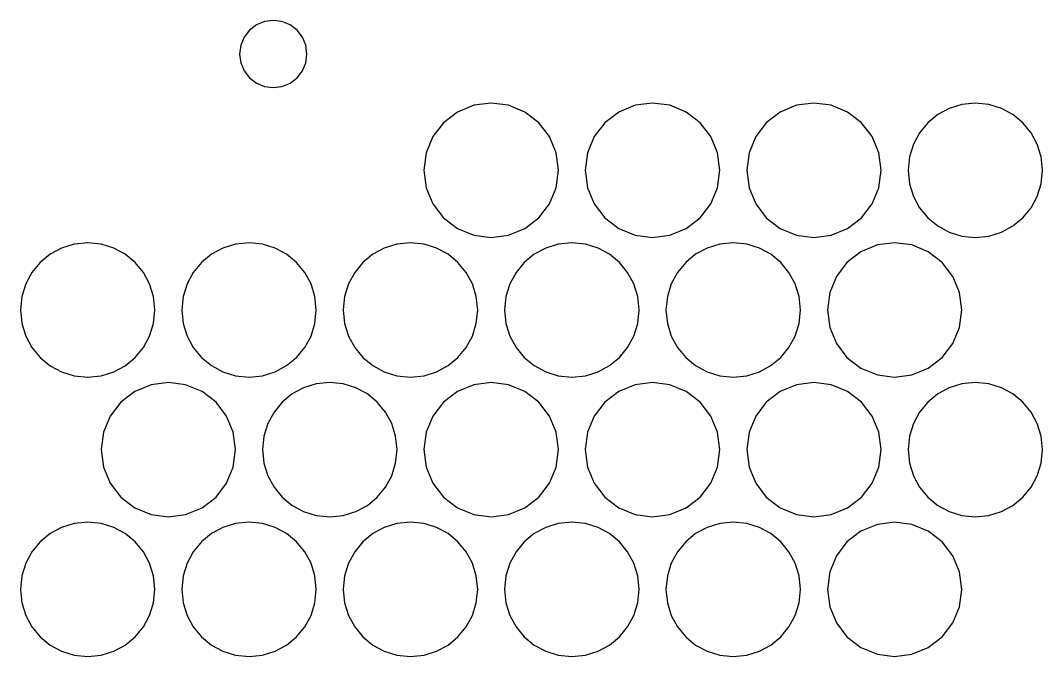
# Model space of a CAD drawing. Extents: x -1 to 195, y 16 to 212.
# Drawn here: x 119.5 to 195.5, y 150.6 to 197.9 of the extents above; entities that cross this region are included whole.
import ezdxf

# ---------------------------------------------------------------- set-up
doc = ezdxf.new("R2010")
doc.units = 0

msp = doc.modelspace()

# ---------------------------------------------------------------- linework, layer by layer
for p, q in [((137.658131, 197.841385), (137.049959, 197.590183)), ((138.299958, 197.925119), (137.658131, 197.841385)), ((138.941784, 197.841385), (138.299958, 197.925119)), ((139.549956, 197.590183), (138.941784, 197.841385)), ((136.528326, 197.189091), (136.134897, 196.67512)), ((137.049959, 197.590183), (136.528326, 197.189091)), ((140.07159, 197.189091), (139.549956, 197.590183)), ((140.465019, 196.67512), (140.07159, 197.189091)), ((136.134897, 196.67512), (135.886499, 196.077415)), ((140.713416, 196.077415), (140.465019, 196.67512)), ((135.886499, 196.077415), (135.79996, 195.425122)), ((135.79996, 195.425122), (135.886499, 194.772828)), ((140.799955, 195.425122), (140.713416, 196.077415)), ((140.713416, 194.772828), (140.799955, 195.425122)), ((140.799955, 195.425122), (140.799955, 195.425122)), ((135.886499, 194.772828), (136.134897, 194.175123)), ((140.465019, 194.175123), (140.713416, 194.772828)), ((136.134897, 194.175123), (136.528326, 193.661152)), ((140.07159, 193.661152), (140.465019, 194.175123)), ((136.528326, 193.661152), (137.049959, 193.260061)), ((137.049959, 193.260061), (137.658131, 193.008859)), ((138.941784, 193.008859), (139.549956, 193.260061)), ((139.549956, 193.260061), (140.07159, 193.661152)), ((137.658131, 193.008859), (138.299958, 192.925125)), ((138.299958, 192.925125), (138.941784, 193.008859)), ((153.216285, 191.61266), (151.999941, 191.110256)), ((154.499938, 191.780128), (153.216285, 191.61266)), ((155.783591, 191.61266), (154.499938, 191.780128)), ((156.999935, 191.110256), (155.783591, 191.61266)), ((165.21627, 191.61266), (163.999926, 191.110256)), ((166.499923, 191.780128), (165.21627, 191.61266)), ((167.783576, 191.61266), (166.499923, 191.780128)), ((168.99992, 191.110256), (167.783576, 191.61266)), ((177.216254, 191.61266), (175.99991, 191.110256)), ((178.499908, 191.780128), (177.216254, 191.61266)), ((179.783561, 191.61266), (178.499908, 191.780128)), ((180.999905, 191.110256), (179.783561, 191.61266)), ((189.4926, 191.675804), (188.554353, 191.384672)), ((190.499894, 191.777311), (189.4926, 191.675804)), ((191.507187, 191.675804), (190.499894, 191.777311)), ((192.445434, 191.384672), (191.507187, 191.675804)), ((151.999941, 191.110256), (150.956674, 190.308074)), ((158.043202, 190.308074), (156.999935, 191.110256)), ((163.999926, 191.110256), (162.956659, 190.308074)), ((170.043187, 190.308074), (168.99992, 191.110256)), ((175.99991, 191.110256), (174.956644, 190.308074)), ((182.043171, 190.308074), (180.999905, 191.110256)), ((187.705243, 190.923991), (186.96536, 190.313842)), ((188.554353, 191.384672), (187.705243, 190.923991)), ((193.294544, 190.923991), (192.445434, 191.384672)), ((194.034427, 190.313842), (193.294544, 190.923991)), ((150.956674, 190.308074), (150.169816, 189.280131)), ((158.83006, 189.280131), (158.043202, 190.308074)), ((162.956659, 190.308074), (162.169801, 189.280131)), ((170.830045, 189.280131), (170.043187, 190.308074)), ((174.956644, 190.308074), (174.169785, 189.280131)), ((182.83003, 189.280131), (182.043171, 190.308074)), ((186.96536, 190.313842), (186.354794, 189.574303)), ((194.644993, 189.574303), (194.034427, 190.313842)), ((150.169816, 189.280131), (149.673021, 188.084721)), ((159.326855, 188.084721), (158.83006, 189.280131)), ((162.169801, 189.280131), (161.673006, 188.084721)), ((171.32684, 188.084721), (170.830045, 189.280131)), ((174.169785, 189.280131), (173.67299, 188.084721)), ((183.326825, 188.084721), (182.83003, 189.280131)), ((186.354794, 189.574303), (185.893636, 188.725453)), ((195.106151, 188.725453), (194.644993, 189.574303)), ((185.893636, 188.725453), (185.601974, 187.78737)), ((195.397813, 187.78737), (195.106151, 188.725453)), ((149.673021, 188.084721), (149.499944, 186.780134)), ((159.499932, 186.780134), (159.326855, 188.084721)), ((161.673006, 188.084721), (161.499929, 186.780134)), ((171.499917, 186.780134), (171.32684, 188.084721)), ((173.67299, 188.084721), (173.499913, 186.780134)), ((183.499902, 186.780134), (183.326825, 188.084721)), ((185.601974, 187.78737), (185.499901, 186.780134)), ((195.499887, 186.780134), (195.397813, 187.78737)), ((149.499944, 186.780134), (149.673021, 185.475547)), ((159.326855, 185.475547), (159.499932, 186.780134)), ((159.499932, 186.780134), (159.499932, 186.780134)), ((161.499929, 186.780134), (161.673006, 185.475547)), ((171.32684, 185.475547), (171.499917, 186.780134)), ((171.499917, 186.780134), (171.499917, 186.780134)), ((173.499913, 186.780134), (173.67299, 185.475547)), ((183.326825, 185.475547), (183.499902, 186.780134)), ((183.499902, 186.780134), (183.499902, 186.780134)), ((185.499901, 186.780134), (185.601974, 185.772898)), ((195.397813, 185.772898), (195.499887, 186.780134)), ((195.499887, 186.780134), (195.499887, 186.780134)), ((149.673021, 185.475547), (150.169816, 184.280137)), ((158.83006, 184.280137), (159.326855, 185.475547)), ((161.673006, 185.475547), (162.169801, 184.280137)), ((170.830045, 184.280137), (171.32684, 185.475547)), ((173.67299, 185.475547), (174.169785, 184.280137)), ((182.83003, 184.280137), (183.326825, 185.475547)), ((185.601974, 185.772898), (185.893636, 184.834815)), ((195.106151, 184.834815), (195.397813, 185.772898)), ((185.893636, 184.834815), (186.354794, 183.985965)), ((194.644993, 183.985965), (195.106151, 184.834815)), ((150.169816, 184.280137), (150.956674, 183.252195)), ((158.043202, 183.252195), (158.83006, 184.280137)), ((162.169801, 184.280137), (162.956659, 183.252195)), ((170.043187, 183.252195), (170.830045, 184.280137)), ((174.169785, 184.280137), (174.956644, 183.252195)), ((182.043171, 183.252195), (182.83003, 184.280137)), ((186.354794, 183.985965), (186.96536, 183.246426)), ((194.034427, 183.246426), (194.644993, 183.985965)), ((150.956674, 183.252195), (151.999941, 182.450012)), ((156.999935, 182.450012), (158.043202, 183.252195)), ((162.956659, 183.252195), (163.999926, 182.450012)), ((168.99992, 182.450012), (170.043187, 183.252195)), ((174.956644, 183.252195), (175.99991, 182.450012)), ((180.999905, 182.450012), (182.043171, 183.252195)), ((186.96536, 183.246426), (187.705243, 182.636277)), ((193.294544, 182.636277), (194.034427, 183.246426)), ((151.999941, 182.450012), (153.216285, 181.947608)), ((155.783591, 181.947608), (156.999935, 182.450012)), ((163.999926, 182.450012), (165.21627, 181.947608)), ((167.783576, 181.947608), (168.99992, 182.450012)), ((175.99991, 182.450012), (177.216254, 181.947608)), ((179.783561, 181.947608), (180.999905, 182.450012)), ((187.705243, 182.636277), (188.554353, 182.175597)), ((192.445434, 182.175597), (193.294544, 182.636277)), ((153.216285, 181.947608), (154.499938, 181.78014)), ((154.499938, 181.78014), (155.783591, 181.947608)), ((165.21627, 181.947608), (166.499923, 181.78014)), ((166.499923, 181.78014), (167.783576, 181.947608)), ((177.216254, 181.947608), (178.499908, 181.78014)), ((178.499908, 181.78014), (179.783561, 181.947608)), ((188.554353, 182.175597), (189.4926, 181.884464)), ((189.4926, 181.884464), (190.499894, 181.782958)), ((190.499894, 181.782958), (191.507187, 181.884464)), ((191.507187, 181.884464), (192.445434, 182.175597)), ((122.554032, 180.993487), (121.704797, 180.53262)), ((123.492458, 181.284744), (122.554032, 180.993487)), ((124.499976, 181.386295), (123.492458, 181.284744)), ((125.507494, 181.284744), (124.499976, 181.386295)), ((126.44592, 180.993487), (125.507494, 181.284744)), ((127.295155, 180.53262), (126.44592, 180.993487)), ((134.55422, 180.992731), (133.705049, 180.531958)), ((135.492556, 181.283925), (134.55422, 180.992731)), ((136.499961, 181.385453), (135.492556, 181.283925)), ((137.507365, 181.283925), (136.499961, 181.385453)), ((138.445701, 180.992731), (137.507365, 181.283925)), ((139.294873, 180.531958), (138.445701, 180.992731)), ((146.554406, 180.991989), (145.705296, 180.531309)), ((147.492652, 181.283122), (146.554406, 180.991989)), ((148.499946, 181.384628), (147.492652, 181.283122)), ((149.507239, 181.283122), (148.499946, 181.384628)), ((150.445486, 180.991989), (149.507239, 181.283122)), ((151.294596, 180.531309), (150.445486, 180.991989)), ((158.55439, 180.991989), (157.70528, 180.531309)), ((159.492637, 181.283122), (158.55439, 180.991989)), ((160.499931, 181.384628), (159.492637, 181.283122)), ((161.507224, 181.283122), (160.499931, 181.384628)), ((162.445471, 180.991989), (161.507224, 181.283122)), ((163.294581, 180.531309), (162.445471, 180.991989)), ((170.554375, 180.991989), (169.705265, 180.531309)), ((171.492622, 181.283122), (170.554375, 180.991989)), ((172.499915, 181.384628), (171.492622, 181.283122)), ((173.507209, 181.283122), (172.499915, 181.384628)), ((174.445455, 180.991989), (173.507209, 181.283122)), ((175.294565, 180.531309), (174.445455, 180.991989)), ((183.216248, 181.219978), (181.999904, 180.717574)), ((184.499901, 181.387446), (183.216248, 181.219978)), ((185.783554, 181.219978), (184.499901, 181.387446)), ((186.999898, 180.717574), (185.783554, 181.219978)), ((121.704797, 180.53262), (120.964853, 179.922237)), ((128.035099, 179.922237), (127.295155, 180.53262)), ((133.705049, 180.531958), (132.965136, 179.921693)), ((140.034786, 179.921693), (139.294873, 180.531958)), ((145.705296, 180.531309), (144.965413, 179.92116)), ((152.034479, 179.92116), (151.294596, 180.531309)), ((157.70528, 180.531309), (156.965397, 179.92116)), ((164.034464, 179.92116), (163.294581, 180.531309)), ((169.705265, 180.531309), (168.965382, 179.92116)), ((176.034448, 179.92116), (175.294565, 180.531309)), ((181.999904, 180.717574), (180.956637, 179.915391)), ((188.043165, 179.915391), (186.999898, 180.717574)), ((120.964853, 179.922237), (120.3543, 179.182434)), ((128.645652, 179.182434), (128.035099, 179.922237)), ((132.965136, 179.921693), (132.354576, 179.182023)), ((140.645345, 179.182023), (140.034786, 179.921693)), ((144.965413, 179.92116), (144.354847, 179.18162)), ((152.645045, 179.18162), (152.034479, 179.92116)), ((156.965397, 179.92116), (156.354831, 179.18162)), ((164.64503, 179.18162), (164.034464, 179.92116)), ((168.965382, 179.92116), (168.354816, 179.18162)), ((176.645014, 179.18162), (176.034448, 179.92116)), ((180.956637, 179.915391), (180.169779, 178.887449)), ((188.830023, 178.887449), (188.043165, 179.915391)), ((120.3543, 179.182434), (119.893238, 178.333305)), ((129.106714, 178.333305), (128.645652, 179.182434)), ((132.354576, 179.182023), (131.893465, 178.333035)), ((141.106456, 178.333035), (140.645345, 179.182023)), ((144.354847, 179.18162), (143.893688, 178.33277)), ((153.106204, 178.33277), (152.645045, 179.18162)), ((156.354831, 179.18162), (155.893673, 178.33277)), ((165.106188, 178.33277), (164.64503, 179.18162)), ((168.354816, 179.18162), (167.893657, 178.33277)), ((177.106173, 178.33277), (176.645014, 179.18162)), ((180.169779, 178.887449), (179.672984, 177.692038)), ((189.326818, 177.692038), (188.830023, 178.887449)), ((119.893238, 178.333305), (119.601765, 177.394946)), ((129.398187, 177.394946), (129.106714, 178.333305)), ((131.893465, 178.333035), (131.601897, 177.394816)), ((141.398024, 177.394816), (141.106456, 178.333035)), ((143.893688, 178.33277), (143.602027, 177.394688)), ((153.397865, 177.394688), (153.106204, 178.33277)), ((155.893673, 178.33277), (155.602011, 177.394688)), ((165.39785, 177.394688), (165.106188, 178.33277)), ((167.893657, 178.33277), (167.601996, 177.394688)), ((177.397834, 177.394688), (177.106173, 178.33277)), ((119.601765, 177.394946), (119.499982, 176.387451)), ((129.49997, 176.387451), (129.398187, 177.394946)), ((131.601897, 177.394816), (131.499967, 176.387451)), ((141.499954, 176.387451), (141.398024, 177.394816)), ((143.602027, 177.394688), (143.499953, 176.387451)), ((153.499939, 176.387451), (153.397865, 177.394688)), ((155.602011, 177.394688), (155.499938, 176.387451)), ((165.499923, 176.387451), (165.39785, 177.394688)), ((167.601996, 177.394688), (167.499922, 176.387451)), ((177.499908, 176.387451), (177.397834, 177.394688)), ((179.672984, 177.692038), (179.499907, 176.387451)), ((189.499896, 176.387451), (189.326818, 177.692038)), ((119.499982, 176.387451), (119.601765, 175.379957)), ((129.398187, 175.379957), (129.49997, 176.387451)), ((129.49997, 176.387451), (129.49997, 176.387451)), ((131.499967, 176.387451), (131.601897, 175.380087)), ((141.398024, 175.380087), (141.499954, 176.387451)), ((141.499954, 176.387451), (141.499954, 176.387451)), ((143.499953, 176.387451), (143.602027, 175.380215)), ((153.397865, 175.380215), (153.499939, 176.387451)), ((153.499939, 176.387451), (153.499939, 176.387451)), ((155.499938, 176.387451), (155.602011, 175.380215)), ((165.39785, 175.380215), (165.499923, 176.387451)), ((165.499923, 176.387451), (165.499923, 176.387451)), ((167.499922, 176.387451), (167.601996, 175.380215)), ((177.397834, 175.380215), (177.499908, 176.387451)), ((177.499908, 176.387451), (177.499908, 176.387451)), ((179.499907, 176.387451), (179.672984, 175.082865)), ((189.326818, 175.082865), (189.499896, 176.387451)), ((189.499896, 176.387451), (189.499896, 176.387451)), ((119.601765, 175.379957), (119.893238, 174.441597)), ((129.106714, 174.441597), (129.398187, 175.379957)), ((131.601897, 175.380087), (131.893465, 174.441868)), ((141.106456, 174.441868), (141.398024, 175.380087)), ((143.602027, 175.380215), (143.893688, 174.442133)), ((153.106204, 174.442133), (153.397865, 175.380215)), ((155.602011, 175.380215), (155.893673, 174.442133)), ((165.106188, 174.442133), (165.39785, 175.380215)), ((167.601996, 175.380215), (167.893657, 174.442133)), ((177.106173, 174.442133), (177.397834, 175.380215)), ((179.672984, 175.082865), (180.169779, 173.887454)), ((188.830023, 173.887454), (189.326818, 175.082865)), ((119.893238, 174.441597), (120.3543, 173.592469)), ((128.645652, 173.592469), (129.106714, 174.441597)), ((131.893465, 174.441868), (132.354576, 173.59288)), ((140.645345, 173.59288), (141.106456, 174.441868)), ((143.893688, 174.442133), (144.354847, 173.593283)), ((152.645045, 173.593283), (153.106204, 174.442133)), ((155.893673, 174.442133), (156.354831, 173.593283)), ((164.64503, 173.593283), (165.106188, 174.442133)), ((167.893657, 174.442133), (168.354816, 173.593283)), ((176.645014, 173.593283), (177.106173, 174.442133)), ((120.3543, 173.592469), (120.964853, 172.852666)), ((128.035099, 172.852666), (128.645652, 173.592469)), ((132.354576, 173.59288), (132.965136, 172.85321)), ((140.034786, 172.85321), (140.645345, 173.59288)), ((144.354847, 173.593283), (144.965413, 172.853743)), ((152.034479, 172.853743), (152.645045, 173.593283)), ((156.354831, 173.593283), (156.965397, 172.853743)), ((164.034464, 172.853743), (164.64503, 173.593283)), ((168.354816, 173.593283), (168.965382, 172.853743)), ((176.034448, 172.853743), (176.645014, 173.593283)), ((180.169779, 173.887454), (180.956637, 172.859512)), ((188.043165, 172.859512), (188.830023, 173.887454)), ((120.964853, 172.852666), (121.704797, 172.242283)), ((127.295155, 172.242283), (128.035099, 172.852666)), ((132.965136, 172.85321), (133.705049, 172.242945)), ((139.294873, 172.242945), (140.034786, 172.85321)), ((144.965413, 172.853743), (145.705296, 172.243594)), ((151.294596, 172.243594), (152.034479, 172.853743)), ((156.965397, 172.853743), (157.70528, 172.243594)), ((163.294581, 172.243594), (164.034464, 172.853743)), ((168.965382, 172.853743), (169.705265, 172.243594)), ((175.294565, 172.243594), (176.034448, 172.853743)), ((180.956637, 172.859512), (181.999904, 172.057329)), ((186.999898, 172.057329), (188.043165, 172.859512)), ((121.704797, 172.242283), (122.554032, 171.781416)), ((122.554032, 171.781416), (123.492458, 171.490159)), ((125.507494, 171.490159), (126.44592, 171.781416)), ((126.44592, 171.781416), (127.295155, 172.242283)), ((133.705049, 172.242945), (134.55422, 171.782172)), ((134.55422, 171.782172), (135.492556, 171.490978)), ((137.507365, 171.490978), (138.445701, 171.782172)), ((138.445701, 171.782172), (139.294873, 172.242945)), ((145.705296, 172.243594), (146.554406, 171.782914)), ((146.554406, 171.782914), (147.492652, 171.491781)), ((149.507239, 171.491781), (150.445486, 171.782914)), ((150.445486, 171.782914), (151.294596, 172.243594)), ((157.70528, 172.243594), (158.55439, 171.782914)), ((158.55439, 171.782914), (159.492637, 171.491781)), ((161.507224, 171.491781), (162.445471, 171.782914)), ((162.445471, 171.782914), (163.294581, 172.243594)), ((169.705265, 172.243594), (170.554375, 171.782914)), ((170.554375, 171.782914), (171.492622, 171.491781)), ((173.507209, 171.491781), (174.445455, 171.782914)), ((174.445455, 171.782914), (175.294565, 172.243594)), ((181.999904, 172.057329), (183.216248, 171.554925)), ((185.783554, 171.554925), (186.999898, 172.057329)), ((123.492458, 171.490159), (124.499976, 171.388608)), ((124.499976, 171.388608), (125.507494, 171.490159)), ((135.492556, 171.490978), (136.499961, 171.38945)), ((136.499961, 171.38945), (137.507365, 171.490978)), ((147.492652, 171.491781), (148.499946, 171.390275)), ((148.499946, 171.390275), (149.507239, 171.491781)), ((159.492637, 171.491781), (160.499931, 171.390275)), ((160.499931, 171.390275), (161.507224, 171.491781)), ((171.492622, 171.491781), (172.499915, 171.390275)), ((172.499915, 171.390275), (173.507209, 171.491781)), ((183.216248, 171.554925), (184.499901, 171.387457)), ((184.499901, 171.387457), (185.783554, 171.554925)), ((127.999972, 170.325282), (126.956705, 169.5231)), ((129.216316, 170.827686), (127.999972, 170.325282)), ((130.499969, 170.995154), (129.216316, 170.827686)), ((131.783622, 170.827686), (130.499969, 170.995154)), ((132.999966, 170.325282), (131.783622, 170.827686)), ((134.043233, 169.5231), (132.999966, 170.325282)), ((140.55373, 170.60223), (139.704409, 170.141234)), ((141.49228, 170.893572), (140.55373, 170.60223)), ((142.499953, 170.995154), (141.49228, 170.893572)), ((143.507627, 170.893572), (142.499953, 170.995154)), ((144.446177, 170.60223), (143.507627, 170.893572)), ((145.295498, 170.141234), (144.446177, 170.60223)), ((151.999941, 170.325282), (150.956674, 169.5231)), ((153.216285, 170.827687), (151.999941, 170.325282)), ((154.499938, 170.995155), (153.216285, 170.827687)), ((155.783591, 170.827687), (154.499938, 170.995155)), ((156.999935, 170.325282), (155.783591, 170.827687)), ((158.043202, 169.5231), (156.999935, 170.325282)), ((163.999926, 170.325282), (162.956659, 169.5231)), ((165.21627, 170.827687), (163.999926, 170.325282)), ((166.499923, 170.995155), (165.21627, 170.827687)), ((167.783576, 170.827687), (166.499923, 170.995155)), ((168.99992, 170.325282), (167.783576, 170.827687)), ((170.043187, 169.5231), (168.99992, 170.325282)), ((175.99991, 170.325282), (174.956644, 169.5231)), ((177.216254, 170.827687), (175.99991, 170.325282)), ((178.499908, 170.995155), (177.216254, 170.827687)), ((179.783561, 170.827687), (178.499908, 170.995155)), ((180.999905, 170.325282), (179.783561, 170.827687)), ((182.043171, 169.5231), (180.999905, 170.325282)), ((188.554353, 170.599698), (187.705243, 170.139018)), ((189.4926, 170.890831), (188.554353, 170.599698)), ((190.499894, 170.992337), (189.4926, 170.890831)), ((191.507187, 170.890831), (190.499894, 170.992337)), ((192.445434, 170.599698), (191.507187, 170.890831)), ((193.294544, 170.139018), (192.445434, 170.599698)), ((126.956705, 169.5231), (126.169847, 168.495157)), ((134.830091, 168.495157), (134.043233, 169.5231)), ((138.964424, 169.53069), (138.35388, 168.790705)), ((139.704409, 170.141234), (138.964424, 169.53069)), ((146.035483, 169.53069), (145.295498, 170.141234)), ((146.646027, 168.790705), (146.035483, 169.53069)), ((150.956674, 169.5231), (150.169816, 168.495158)), ((158.83006, 168.495158), (158.043202, 169.5231)), ((162.956659, 169.5231), (162.169801, 168.495158)), ((170.830045, 168.495158), (170.043187, 169.5231)), ((174.956644, 169.5231), (174.169785, 168.495158)), ((182.83003, 168.495158), (182.043171, 169.5231)), ((186.96536, 169.528868), (186.354794, 168.789329)), ((187.705243, 170.139018), (186.96536, 169.528868)), ((194.034427, 169.528868), (193.294544, 170.139018)), ((194.644993, 168.789329), (194.034427, 169.528868)), ((138.35388, 168.790705), (137.892884, 167.941384)), ((147.107023, 167.941384), (146.646027, 168.790705)), ((186.354794, 168.789329), (185.893636, 167.940479)), ((195.106151, 167.940479), (194.644993, 168.789329)), ((126.169847, 168.495157), (125.673052, 167.299747)), ((135.326886, 167.299747), (134.830091, 168.495157)), ((150.169816, 168.495158), (149.673021, 167.299747)), ((159.326855, 167.299747), (158.83006, 168.495158)), ((162.169801, 168.495158), (161.673006, 167.299747)), ((171.32684, 167.299747), (170.830045, 168.495158)), ((174.169785, 168.495158), (173.67299, 167.299747)), ((183.326825, 167.299747), (182.83003, 168.495158)), ((125.673052, 167.299747), (125.499975, 165.99516)), ((135.499963, 165.99516), (135.326886, 167.299747)), ((137.892884, 167.941384), (137.601541, 167.002834)), ((147.398366, 167.002834), (147.107023, 167.941384)), ((149.673021, 167.299747), (149.499944, 165.99516)), ((159.499932, 165.99516), (159.326855, 167.299747)), ((161.673006, 167.299747), (161.499929, 165.99516)), ((171.499917, 165.99516), (171.32684, 167.299747)), ((173.67299, 167.299747), (173.499913, 165.99516)), ((183.499902, 165.99516), (183.326825, 167.299747)), ((185.893636, 167.940479), (185.601974, 167.002396)), ((195.397813, 167.002396), (195.106151, 167.940479)), ((137.601541, 167.002834), (137.499959, 165.99516)), ((147.499948, 165.99516), (147.398366, 167.002834)), ((185.601974, 167.002396), (185.499901, 165.99516)), ((195.499887, 165.99516), (195.397813, 167.002396)), ((125.499975, 165.99516), (125.673052, 164.690574)), ((135.326886, 164.690574), (135.499963, 165.99516)), ((135.499963, 165.99516), (135.499963, 165.99516)), ((137.499959, 165.99516), (137.601541, 164.987487)), ((147.398366, 164.987487), (147.499948, 165.99516)), ((147.499948, 165.99516), (147.499948, 165.99516)), ((149.499944, 165.99516), (149.673021, 164.690574)), ((159.326855, 164.690574), (159.499932, 165.99516)), ((159.499932, 165.99516), (159.499932, 165.99516)), ((161.499929, 165.99516), (161.673006, 164.690574)), ((171.32684, 164.690574), (171.499917, 165.99516)), ((171.499917, 165.99516), (171.499917, 165.99516)), ((173.499913, 165.99516), (173.67299, 164.690574)), ((183.326825, 164.690574), (183.499902, 165.99516)), ((183.499902, 165.99516), (183.499902, 165.99516)), ((185.499901, 165.99516), (185.601974, 164.987924)), ((195.397813, 164.987924), (195.499887, 165.99516)), ((195.499887, 165.99516), (195.499887, 165.99516)), ((137.601541, 164.987487), (137.892884, 164.048937)), ((147.107023, 164.048937), (147.398366, 164.987487)), ((185.601974, 164.987924), (185.893636, 164.049842)), ((195.106151, 164.049842), (195.397813, 164.987924)), ((125.673052, 164.690574), (126.169847, 163.495163)), ((134.830091, 163.495163), (135.326886, 164.690574)), ((149.673021, 164.690574), (150.169816, 163.495163)), ((158.83006, 163.495163), (159.326855, 164.690574)), ((161.673006, 164.690574), (162.169801, 163.495163)), ((170.830045, 163.495163), (171.32684, 164.690574)), ((173.67299, 164.690574), (174.169785, 163.495163)), ((182.83003, 163.495163), (183.326825, 164.690574)), ((126.169847, 163.495163), (126.956705, 162.467221)), ((134.043233, 162.467221), (134.830091, 163.495163)), ((137.892884, 164.048937), (138.35388, 163.199616)), ((146.646027, 163.199616), (147.107023, 164.048937)), ((150.169816, 163.495163), (150.956674, 162.467221)), ((158.043202, 162.467221), (158.83006, 163.495163)), ((162.169801, 163.495163), (162.956659, 162.467221)), ((170.043187, 162.467221), (170.830045, 163.495163)), ((174.169785, 163.495163), (174.956644, 162.467221)), ((182.043171, 162.467221), (182.83003, 163.495163)), ((185.893636, 164.049842), (186.354794, 163.200991)), ((194.644993, 163.200991), (195.106151, 164.049842)), ((138.35388, 163.199616), (138.964424, 162.459631)), ((146.035483, 162.459631), (146.646027, 163.199616)), ((186.354794, 163.200991), (186.96536, 162.461452)), ((194.034427, 162.461452), (194.644993, 163.200991)), ((126.956705, 162.467221), (127.999972, 161.665039)), ((132.999966, 161.665039), (134.043233, 162.467221)), ((138.964424, 162.459631), (139.704409, 161.849087)), ((145.295498, 161.849087), (146.035483, 162.459631)), ((150.956674, 162.467221), (151.999941, 161.665038)), ((156.999935, 161.665038), (158.043202, 162.467221)), ((162.956659, 162.467221), (163.999926, 161.665038)), ((168.99992, 161.665038), (170.043187, 162.467221)), ((174.956644, 162.467221), (175.99991, 161.665038)), ((180.999905, 161.665038), (182.043171, 162.467221)), ((186.96536, 162.461452), (187.705243, 161.851303)), ((193.294544, 161.851303), (194.034427, 162.461452)), ((127.999972, 161.665039), (129.216316, 161.162634)), ((129.216316, 161.162634), (130.499969, 160.995166)), ((130.499969, 160.995166), (131.783622, 161.162634)), ((131.783622, 161.162634), (132.999966, 161.665039)), ((139.704409, 161.849087), (140.55373, 161.388091)), ((140.55373, 161.388091), (141.49228, 161.096749)), ((143.507627, 161.096749), (144.446177, 161.388091)), ((144.446177, 161.388091), (145.295498, 161.849087)), ((151.999941, 161.665038), (153.216285, 161.162634)), ((153.216285, 161.162634), (154.499938, 160.995166)), ((154.499938, 160.995166), (155.783591, 161.162634)), ((155.783591, 161.162634), (156.999935, 161.665038)), ((163.999926, 161.665038), (165.21627, 161.162634)), ((165.21627, 161.162634), (166.499923, 160.995166)), ((166.499923, 160.995166), (167.783576, 161.162634)), ((167.783576, 161.162634), (168.99992, 161.665038)), ((175.99991, 161.665038), (177.216254, 161.162634)), ((177.216254, 161.162634), (178.499908, 160.995166)), ((178.499908, 160.995166), (179.783561, 161.162634)), ((179.783561, 161.162634), (180.999905, 161.665038)), ((187.705243, 161.851303), (188.554353, 161.390623)), ((188.554353, 161.390623), (189.4926, 161.09949)), ((191.507187, 161.09949), (192.445434, 161.390623)), ((192.445434, 161.390623), (193.294544, 161.851303)), ((123.492458, 160.49977), (122.554032, 160.208514)), ((124.499976, 160.601321), (123.492458, 160.49977)), ((125.507494, 160.49977), (124.499976, 160.601321)), ((126.44592, 160.208514), (125.507494, 160.49977)), ((135.492556, 160.498951), (134.55422, 160.207757)), ((136.499961, 160.600479), (135.492556, 160.498951)), ((137.507365, 160.498951), (136.499961, 160.600479)), ((138.445701, 160.207757), (137.507365, 160.498951)), ((141.49228, 161.096749), (142.499953, 160.995166)), ((142.499953, 160.995166), (143.507627, 161.096749)), ((147.492652, 160.498148), (146.554406, 160.207015)), ((148.499946, 160.599654), (147.492652, 160.498148)), ((149.507239, 160.498148), (148.499946, 160.599654)), ((150.445486, 160.207015), (149.507239, 160.498148)), ((159.492637, 160.498148), (158.55439, 160.207015)), ((160.499931, 160.599654), (159.492637, 160.498148)), ((161.507224, 160.498148), (160.499931, 160.599654)), ((162.445471, 160.207015), (161.507224, 160.498148)), ((171.492622, 160.498148), (170.554375, 160.207015)), ((172.499915, 160.599654), (171.492622, 160.498148)), ((173.507209, 160.498148), (172.499915, 160.599654)), ((174.445455, 160.207015), (173.507209, 160.498148)), ((183.216248, 160.435004), (181.999904, 159.9326)), ((184.499901, 160.602472), (183.216248, 160.435004)), ((185.783554, 160.435004), (184.499901, 160.602472)), ((186.999898, 159.9326), (185.783554, 160.435004)), ((189.4926, 161.09949), (190.499894, 160.997984)), ((190.499894, 160.997984), (191.507187, 161.09949)), ((121.704797, 159.747646), (120.964853, 159.137264)), ((122.554032, 160.208514), (121.704797, 159.747646)), ((127.295155, 159.747646), (126.44592, 160.208514)), ((128.035099, 159.137264), (127.295155, 159.747646)), ((133.705049, 159.746984), (132.965136, 159.136719)), ((134.55422, 160.207757), (133.705049, 159.746984)), ((139.294873, 159.746984), (138.445701, 160.207757)), ((140.034786, 159.136719), (139.294873, 159.746984)), ((145.705296, 159.746335), (144.965413, 159.136186)), ((146.554406, 160.207015), (145.705296, 159.746335)), ((151.294596, 159.746335), (150.445486, 160.207015)), ((152.034479, 159.136186), (151.294596, 159.746335)), ((157.70528, 159.746335), (156.965397, 159.136186)), ((158.55439, 160.207015), (157.70528, 159.746335)), ((163.294581, 159.746335), (162.445471, 160.207015)), ((164.034464, 159.136186), (163.294581, 159.746335)), ((169.705265, 159.746335), (168.965382, 159.136186)), ((170.554375, 160.207015), (169.705265, 159.746335)), ((175.294565, 159.746335), (174.445455, 160.207015)), ((176.034448, 159.136186), (175.294565, 159.746335)), ((181.999904, 159.9326), (180.956637, 159.130417)), ((188.043165, 159.130417), (186.999898, 159.9326)), ((120.964853, 159.137264), (120.3543, 158.39746)), ((128.645652, 158.39746), (128.035099, 159.137264)), ((132.965136, 159.136719), (132.354576, 158.397049)), ((140.645345, 158.397049), (140.034786, 159.136719)), ((144.965413, 159.136186), (144.354847, 158.396647)), ((152.645045, 158.396647), (152.034479, 159.136186)), ((156.965397, 159.136186), (156.354831, 158.396647)), ((164.64503, 158.396647), (164.034464, 159.136186)), ((168.965382, 159.136186), (168.354816, 158.396647)), ((176.645014, 158.396647), (176.034448, 159.136186)), ((180.956637, 159.130417), (180.169779, 158.102475)), ((188.830023, 158.102475), (188.043165, 159.130417)), ((120.3543, 158.39746), (119.893238, 157.548332)), ((129.106714, 157.548332), (128.645652, 158.39746)), ((132.354576, 158.397049), (131.893465, 157.548061)), ((141.106456, 157.548061), (140.645345, 158.397049)), ((144.354847, 158.396647), (143.893688, 157.547796)), ((153.106204, 157.547796), (152.645045, 158.396647)), ((156.354831, 158.396647), (155.893673, 157.547796)), ((165.106188, 157.547796), (164.64503, 158.396647)), ((168.354816, 158.396647), (167.893657, 157.547796)), ((177.106173, 157.547796), (176.645014, 158.396647)), ((180.169779, 158.102475), (179.672984, 156.907065)), ((189.326818, 156.907065), (188.830023, 158.102475)), ((119.893238, 157.548332), (119.601765, 156.609972)), ((129.398187, 156.609972), (129.106714, 157.548332)), ((131.893465, 157.548061), (131.601897, 156.609842)), ((141.398024, 156.609842), (141.106456, 157.548061)), ((143.893688, 157.547796), (143.602027, 156.609714)), ((153.397865, 156.609714), (153.106204, 157.547796)), ((155.893673, 157.547796), (155.602011, 156.609714)), ((165.39785, 156.609714), (165.106188, 157.547796)), ((167.893657, 157.547796), (167.601996, 156.609714)), ((177.397834, 156.609714), (177.106173, 157.547796)), ((119.601765, 156.609972), (119.499982, 155.602478)), ((129.49997, 155.602478), (129.398187, 156.609972)), ((131.601897, 156.609842), (131.499967, 155.602478)), ((141.499954, 155.602478), (141.398024, 156.609842)), ((143.602027, 156.609714), (143.499953, 155.602478)), ((153.499939, 155.602478), (153.397865, 156.609714)), ((155.602011, 156.609714), (155.499938, 155.602478)), ((165.499923, 155.602478), (165.39785, 156.609714)), ((167.601996, 156.609714), (167.499922, 155.602478)), ((177.499908, 155.602478), (177.397834, 156.609714)), ((179.672984, 156.907065), (179.499907, 155.602478)), ((189.499896, 155.602478), (189.326818, 156.907065)), ((119.499982, 155.602478), (119.601765, 154.594983)), ((129.398187, 154.594983), (129.49997, 155.602478)), ((129.49997, 155.602478), (129.49997, 155.602478)), ((131.499967, 155.602478), (131.601897, 154.595114)), ((141.398024, 154.595114), (141.499954, 155.602478)), ((141.499954, 155.602478), (141.499954, 155.602478)), ((143.499953, 155.602478), (143.602027, 154.595242)), ((153.397865, 154.595242), (153.499939, 155.602478)), ((153.499939, 155.602478), (153.499939, 155.602478)), ((155.499938, 155.602478), (155.602011, 154.595242)), ((165.39785, 154.595242), (165.499923, 155.602478)), ((165.499923, 155.602478), (165.499923, 155.602478)), ((167.499922, 155.602478), (167.601996, 154.595242)), ((177.397834, 154.595242), (177.499908, 155.602478)), ((177.499908, 155.602478), (177.499908, 155.602478)), ((179.499907, 155.602478), (179.672984, 154.297891)), ((189.326818, 154.297891), (189.499896, 155.602478)), ((189.499896, 155.602478), (189.499896, 155.602478)), ((119.601765, 154.594983), (119.893238, 153.656624)), ((129.106714, 153.656624), (129.398187, 154.594983)), ((131.601897, 154.595114), (131.893465, 153.656894)), ((141.106456, 153.656894), (141.398024, 154.595114)), ((143.602027, 154.595242), (143.893688, 153.657159)), ((153.106204, 153.657159), (153.397865, 154.595242)), ((155.602011, 154.595242), (155.893673, 153.657159)), ((165.106188, 153.657159), (165.39785, 154.595242)), ((167.601996, 154.595242), (167.893657, 153.657159)), ((177.106173, 153.657159), (177.397834, 154.595242)), ((179.672984, 154.297891), (180.169779, 153.102481)), ((188.830023, 153.102481), (189.326818, 154.297891)), ((119.893238, 153.656624), (120.3543, 152.807495)), ((128.645652, 152.807495), (129.106714, 153.656624)), ((131.893465, 153.656894), (132.354576, 152.807906)), ((140.645345, 152.807906), (141.106456, 153.656894)), ((143.893688, 153.657159), (144.354847, 152.808309)), ((152.645045, 152.808309), (153.106204, 153.657159)), ((155.893673, 153.657159), (156.354831, 152.808309)), ((164.64503, 152.808309), (165.106188, 153.657159)), ((167.893657, 153.657159), (168.354816, 152.808309)), ((176.645014, 152.808309), (177.106173, 153.657159)), ((120.3543, 152.807495), (120.964853, 152.067692)), ((128.035099, 152.067692), (128.645652, 152.807495)), ((132.354576, 152.807906), (132.965136, 152.068236)), ((140.034786, 152.068236), (140.645345, 152.807906)), ((144.354847, 152.808309), (144.965413, 152.06877)), ((152.034479, 152.06877), (152.645045, 152.808309)), ((156.354831, 152.808309), (156.965397, 152.06877)), ((164.034464, 152.06877), (164.64503, 152.808309)), ((168.354816, 152.808309), (168.965382, 152.06877)), ((176.034448, 152.06877), (176.645014, 152.808309)), ((180.169779, 153.102481), (180.956637, 152.074538)), ((188.043165, 152.074538), (188.830023, 153.102481)), ((120.964853, 152.067692), (121.704797, 151.457309)), ((127.295155, 151.457309), (128.035099, 152.067692)), ((132.965136, 152.068236), (133.705049, 151.457971)), ((139.294873, 151.457971), (140.034786, 152.068236)), ((144.965413, 152.06877), (145.705296, 151.458621)), ((151.294596, 151.458621), (152.034479, 152.06877)), ((156.965397, 152.06877), (157.70528, 151.458621)), ((163.294581, 151.458621), (164.034464, 152.06877)), ((168.965382, 152.06877), (169.705265, 151.458621)), ((175.294565, 151.458621), (176.034448, 152.06877)), ((180.956637, 152.074538), (181.999904, 151.272356)), ((186.999898, 151.272356), (188.043165, 152.074538)), ((121.704797, 151.457309), (122.554032, 150.996442)), ((126.44592, 150.996442), (127.295155, 151.457309)), ((133.705049, 151.457971), (134.55422, 150.997199)), ((138.445701, 150.997199), (139.294873, 151.457971)), ((145.705296, 151.458621), (146.554406, 150.99794)), ((150.445486, 150.99794), (151.294596, 151.458621)), ((157.70528, 151.458621), (158.55439, 150.99794)), ((162.445471, 150.99794), (163.294581, 151.458621)), ((169.705265, 151.458621), (170.554375, 150.99794)), ((174.445455, 150.99794), (175.294565, 151.458621)), ((181.999904, 151.272356), (183.216248, 150.769952)), ((185.783554, 150.769952), (186.999898, 151.272356)), ((122.554032, 150.996442), (123.492458, 150.705185)), ((123.492458, 150.705185), (124.499976, 150.603634)), ((124.499976, 150.603634), (125.507494, 150.705185)), ((125.507494, 150.705185), (126.44592, 150.996442)), ((134.55422, 150.997199), (135.492556, 150.706005)), ((135.492556, 150.706005), (136.499961, 150.604476)), ((136.499961, 150.604476), (137.507365, 150.706005)), ((137.507365, 150.706005), (138.445701, 150.997199)), ((146.554406, 150.99794), (147.492652, 150.706808)), ((147.492652, 150.706808), (148.499946, 150.605301)), ((148.499946, 150.605301), (149.507239, 150.706808)), ((149.507239, 150.706808), (150.445486, 150.99794)), ((158.55439, 150.99794), (159.492637, 150.706808)), ((159.492637, 150.706808), (160.499931, 150.605301)), ((160.499931, 150.605301), (161.507224, 150.706808)), ((161.507224, 150.706808), (162.445471, 150.99794)), ((170.554375, 150.99794), (171.492622, 150.706808)), ((171.492622, 150.706808), (172.499915, 150.605301)), ((172.499915, 150.605301), (173.507209, 150.706808)), ((173.507209, 150.706808), (174.445455, 150.99794)), ((183.216248, 150.769952), (184.499901, 150.602483)), ((184.499901, 150.602483), (185.783554, 150.769952))]:
    msp.add_line(p, q)

doc.saveas('drawing.dxf')
